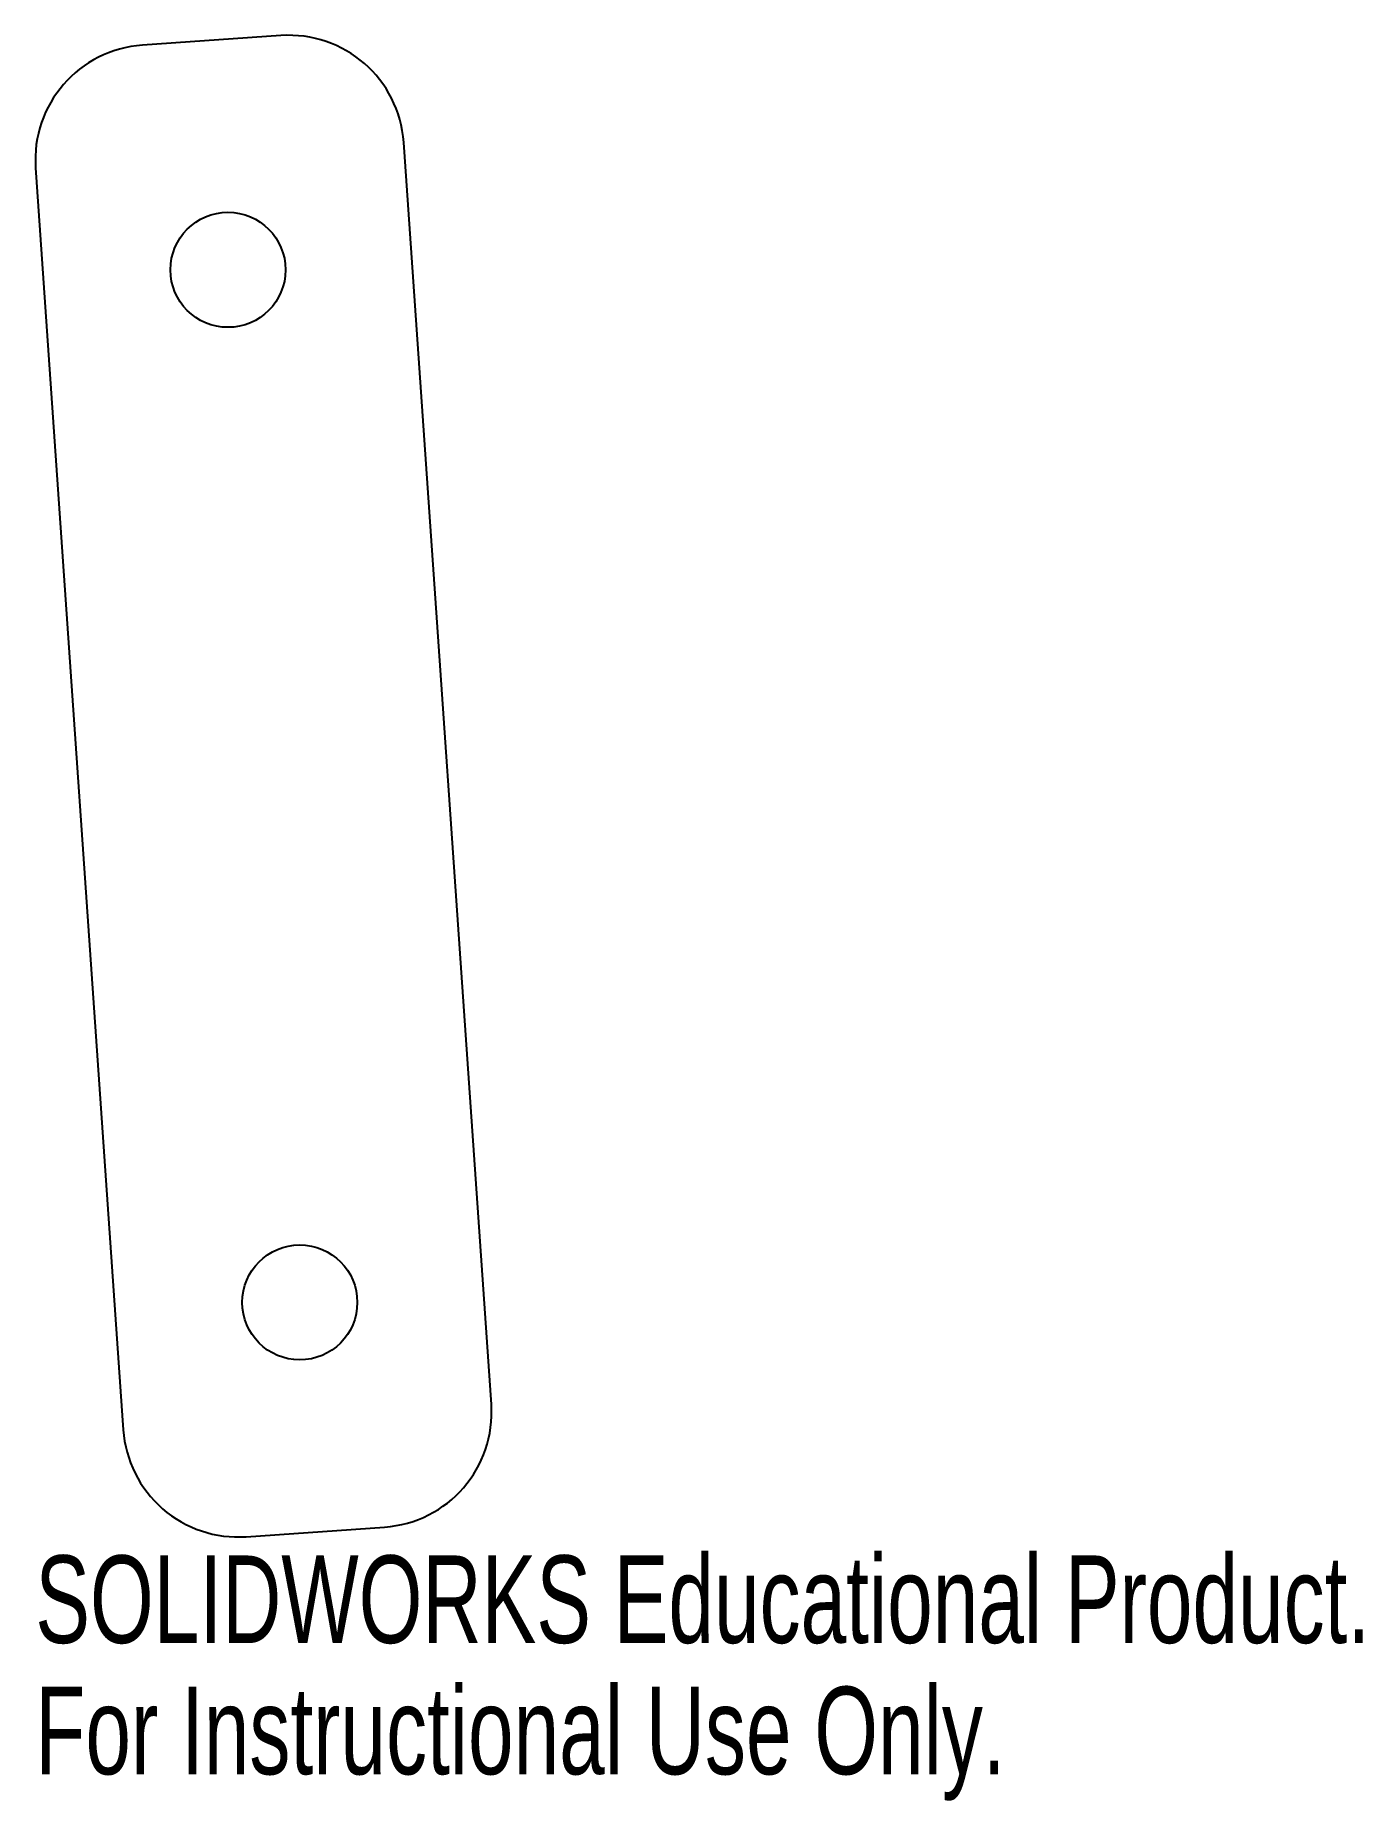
# Model space of a CAD drawing. Header units: inches. Extents: x 11.71 to 14.59, y 9.64 to 13.48.
import ezdxf

# ---------------------------------------------------------------- set-up
doc = ezdxf.new("R2010")
doc.units = ezdxf.units.IN
doc.header["$MEASUREMENT"] = 0
doc.styles.add('SLDTEXTSTYLE0', font='TXT', dxfattribs={"width": 0.7})

msp = doc.modelspace()

# ---------------------------------------------------------------- linework, layer by layer
at = {"color": 7, "linetype": 'Continuous', "lineweight": 25}
for p, q in [((12.2423, 13.4782), (11.9413, 13.4573)), ((12.6997, 10.5027), (12.5091, 13.2461)), ((11.7092, 13.1905), (11.8998, 10.4472)), ((12.1666, 10.2151), (12.4676, 10.236))]:
    msp.add_line(p, q, dxfattribs=at)
for centre in [(12.1273, 12.969), (12.2833, 10.7244)]:
    msp.add_circle(centre, 0.125, dxfattribs=at)
for centre, start, end in [((12.2597, 13.2288), 3.9748, 93.9748), ((11.9586, 13.2079), 93.9748, 183.9748), ((12.4503, 10.4854), 273.9748, 3.9748), ((12.1492, 10.4645), 183.9748, 273.9748)]:
    msp.add_arc(centre, 0.25, start, end, dxfattribs=at)

# ---------------------------------------------------------------- texts
at = {"color": 7, "linetype": 'Continuous', "char_height": 0.1903, "attachment_point": 1, "style": 'SLDTEXTSTYLE0'}
for s, insert in [('SOLIDWORKS Educational Product.', (11.7086, 10.1743)), ('For Instructional Use Only.', (11.7086, 9.8889))]:
    msp.add_mtext(s, dxfattribs=dict(at, insert=insert))

doc.saveas('drawing.dxf')
